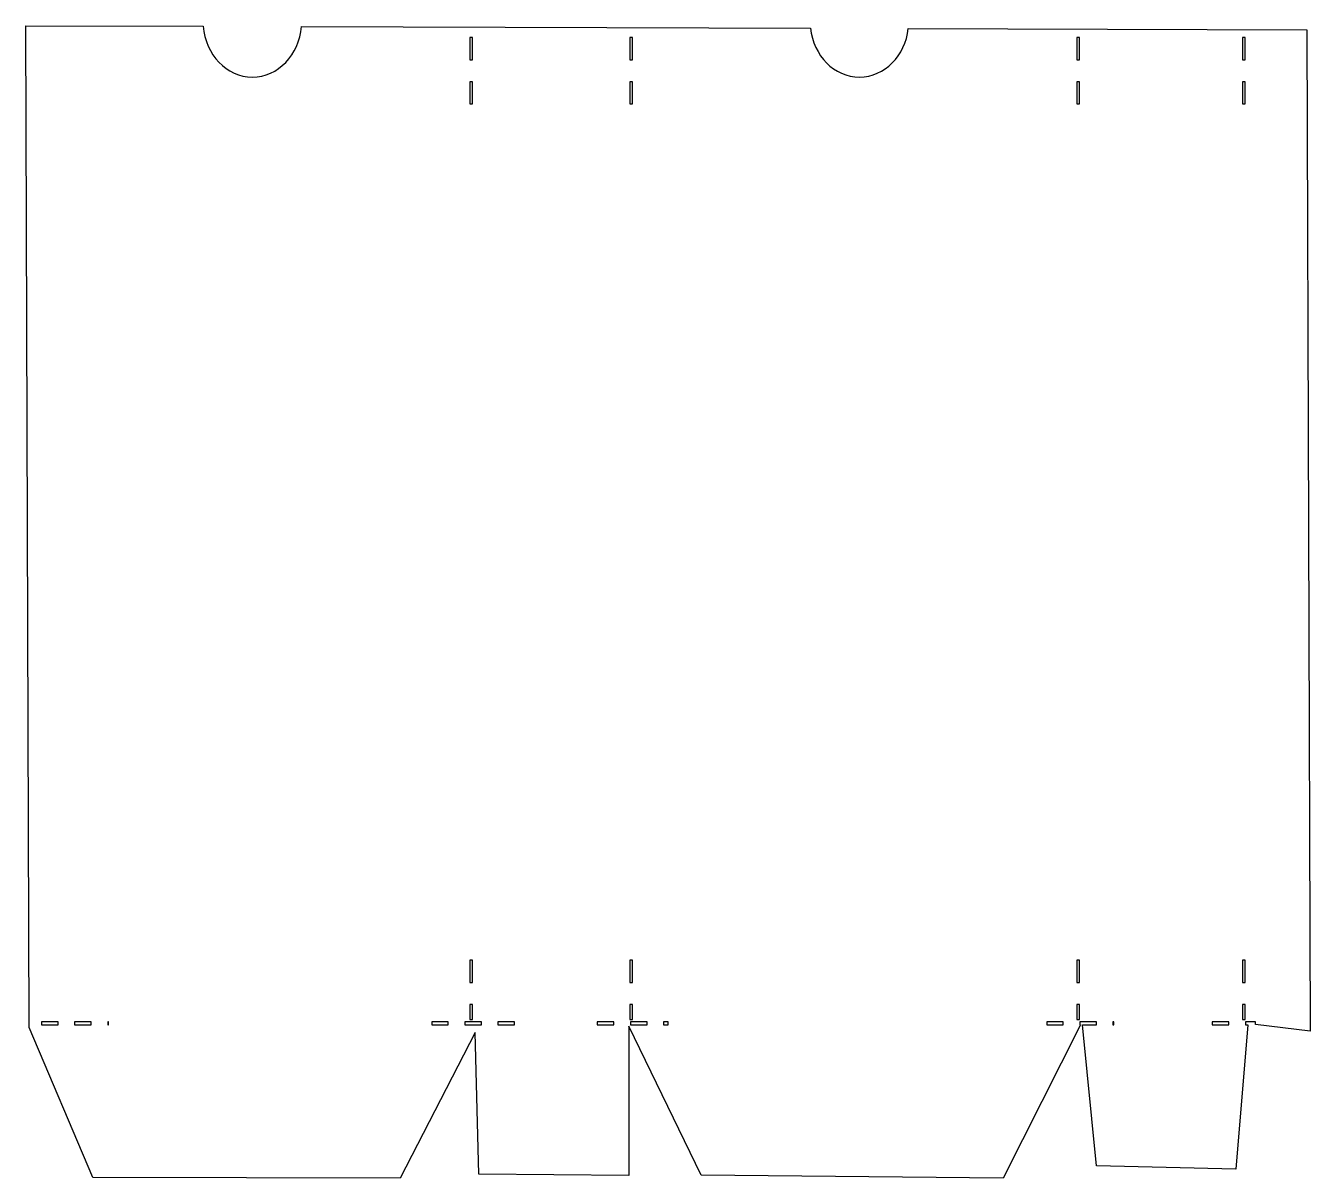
# Model space of a CAD drawing. Header units: centimetres. Extents: x -6.6 to 6.6, y -5.9 to 5.9.
import ezdxf

# ---------------------------------------------------------------- set-up
doc = ezdxf.new("R2010")
doc.units = ezdxf.units.CM
doc.header["$MEASUREMENT"] = 0
doc.layers.add('Layer 1', color=7, linetype='Continuous')

msp = doc.modelspace()

# ---------------------------------------------------------------- linework, layer by layer
at = {"layer": 'Layer 1', "color": 46, "lineweight": 30}
for points, knots in [([(-6.59987, 5.92017), (-6.59987, 5.92017), (-6.56443, -4.36904), (-6.56443, -4.36904), (-6.56443, -4.36904), (-6.56443, -4.36904), (-5.9105, -5.90994), (-5.9105, -5.90994), (-5.9105, -5.90994), (-5.9105, -5.90994), (-2.75161, -5.91969), (-2.75161, -5.91969), (-2.75161, -5.91969), (-2.75161, -5.91969), (-1.9816, -4.42221), (-1.9816, -4.42221), (-1.9816, -4.42221), (-1.9816, -4.42221), (-1.94261, -5.87805), (-1.94261, -5.87805), (-1.94261, -5.87805), (-1.94261, -5.87805), (-0.40171, -5.89046), (-0.40171, -5.89046), (-0.40171, -5.89046), (-0.40171, -5.89046), (-0.40171, -4.35753), (-0.40171, -4.35753), (-0.40171, -4.35753), (-0.40171, -4.35753), (0.34083, -5.88868), (0.34083, -5.88868), (0.34083, -5.88868), (0.34083, -5.88868), (3.44567, -5.91792), (3.44567, -5.91792), (3.44567, -5.91792), (3.44567, -5.91792), (4.2396, -4.34246), (4.2396, -4.34246), (4.2396, -4.34246), (4.2396, -4.34246), (4.23163, -4.34246), (4.23163, -4.34246), (4.23163, -4.34246), (4.23163, -4.34246), (4.23163, -4.31411), (4.23163, -4.31411), (4.23163, -4.31411), (4.23163, -4.31411), (4.25378, -4.31411), (4.25378, -4.31411), (4.25378, -4.31411), (4.25378, -4.31411), (4.25644, -4.30879), (4.25644, -4.30879), (4.25644, -4.30879), (4.25644, -4.30879), (4.25733, -4.31411), (4.25733, -4.31411), (4.25733, -4.31411), (4.25733, -4.31411), (4.40176, -4.31411), (4.40176, -4.31411), (4.40176, -4.31411), (4.40176, -4.31411), (4.40176, -4.34246), (4.40176, -4.34246), (4.40176, -4.34246), (4.40176, -4.34246), (4.25999, -4.34246), (4.25999, -4.34246), (4.25999, -4.34246), (4.25999, -4.34246), (4.40176, -5.79298), (4.40176, -5.79298), (4.40176, -5.79298), (4.40176, -5.79298), (5.83367, -5.82488), (5.83367, -5.82488), (5.83367, -5.82488), (5.83367, -5.82488), (5.95684, -4.34246), (5.95684, -4.34246), (5.95684, -4.34246), (5.95684, -4.34246), (5.93292, -4.34246), (5.93292, -4.34246), (5.93292, -4.34246), (5.93292, -4.34246), (5.93292, -4.31411), (5.93292, -4.31411), (5.93292, -4.31411), (5.93292, -4.31411), (6.03836, -4.31411), (6.03836, -4.31411), (6.03836, -4.31411), (6.03836, -4.31411), (6.03836, -4.33892), (6.03836, -4.33892), (6.03836, -4.33892), (6.03836, -4.33892), (6.60014, -4.40981), (6.60014, -4.40981), (6.60014, -4.40981), (6.60014, -4.40981), (6.56558, 5.8794), (6.56558, 5.8794), (6.56558, 5.8794), (6.56558, 5.8794), (2.46921, 5.89181), (2.46921, 5.89181), (2.46921, 5.89181), (2.43896, 5.61113), (2.22643, 5.39294), (1.96769, 5.39294), (1.96769, 5.39294), (1.70784, 5.39294), (1.49408, 5.61292), (1.46528, 5.89535), (1.46528, 5.89535), (1.46528, 5.89535), (-3.76705, 5.9113), (-3.76705, 5.9113), (-3.76705, 5.9113), (-3.78928, 5.62125), (-4.00564, 5.39294), (-4.27035, 5.39294), (-4.27035, 5.39294), (-4.53614, 5.39294), (-4.75381, 5.6231), (-4.77453, 5.91484), (-4.77453, 5.91484), (-4.77453, 5.91484), (-6.59986, 5.92016), (-6.59986, 5.92016), (-6.59986, 5.92016), (-6.59986, 5.92016), (-6.59987, 5.92017), (-6.59987, 5.92017)], [0, 0, 0, 0, 0.02777778, 0.02777778, 0.02777778, 0.02777778, 0.05555556, 0.05555556, 0.05555556, 0.05555556, 0.08333333, 0.08333333, 0.08333333, 0.08333333, 0.11111111, 0.11111111, 0.11111111, 0.11111111, 0.13888889, 0.13888889, 0.13888889, 0.13888889, 0.16666667, 0.16666667, 0.16666667, 0.16666667, 0.19444444, 0.19444444, 0.19444444, 0.19444444, 0.22222222, 0.22222222, 0.22222222, 0.22222222, 0.25, 0.25, 0.25, 0.25, 0.27777778, 0.27777778, 0.27777778, 0.27777778, 0.30555556, 0.30555556, 0.30555556, 0.30555556, 0.33333333, 0.33333333, 0.33333333, 0.33333333, 0.36111111, 0.36111111, 0.36111111, 0.36111111, 0.38888889, 0.38888889, 0.38888889, 0.38888889, 0.41666667, 0.41666667, 0.41666667, 0.41666667, 0.44444444, 0.44444444, 0.44444444, 0.44444444, 0.47222222, 0.47222222, 0.47222222, 0.47222222, 0.5, 0.5, 0.5, 0.5, 0.52777778, 0.52777778, 0.52777778, 0.52777778, 0.55555556, 0.55555556, 0.55555556, 0.55555556, 0.58333333, 0.58333333, 0.58333333, 0.58333333, 0.61111111, 0.61111111, 0.61111111, 0.61111111, 0.63888889, 0.63888889, 0.63888889, 0.63888889, 0.66666667, 0.66666667, 0.66666667, 0.66666667, 0.69444444, 0.69444444, 0.69444444, 0.69444444, 0.72222222, 0.72222222, 0.72222222, 0.72222222, 0.75, 0.75, 0.75, 0.75, 0.77777778, 0.77777778, 0.77777778, 0.77777778, 0.80555556, 0.80555556, 0.80555556, 0.80555556, 0.83333333, 0.83333333, 0.83333333, 0.83333333, 0.86111111, 0.86111111, 0.86111111, 0.86111111, 0.88888889, 0.88888889, 0.88888889, 0.88888889, 0.91666667, 0.91666667, 0.91666667, 0.91666667, 0.94444444, 0.94444444, 0.94444444, 0.94444444, 1, 1, 1, 1]), ([(-2.03654, 5.79789), (-2.03654, 5.79789), (-2.00819, 5.79789), (-2.00819, 5.79789), (-2.00819, 5.79789), (-2.00819, 5.79789), (-2.00819, 5.57105), (-2.00819, 5.57105), (-2.00819, 5.57105), (-2.00819, 5.57105), (-2.03654, 5.57105), (-2.03654, 5.57105), (-2.03654, 5.57105), (-2.03654, 5.57105), (-2.03654, 5.79789), (-2.03654, 5.79789)], [0, 0, 0, 0, 0.2, 0.2, 0.2, 0.2, 0.4, 0.4, 0.4, 0.4, 0.6, 0.6, 0.6, 0.6, 1, 1, 1, 1]), ([(-0.39197, 5.79789), (-0.39197, 5.79789), (-0.36362, 5.79789), (-0.36362, 5.79789), (-0.36362, 5.79789), (-0.36362, 5.79789), (-0.36362, 5.57105), (-0.36362, 5.57105), (-0.36362, 5.57105), (-0.36362, 5.57105), (-0.39197, 5.57105), (-0.39197, 5.57105), (-0.39197, 5.57105), (-0.39197, 5.57105), (-0.39197, 5.79789), (-0.39197, 5.79789)], [0, 0, 0, 0, 0.2, 0.2, 0.2, 0.2, 0.4, 0.4, 0.4, 0.4, 0.6, 0.6, 0.6, 0.6, 1, 1, 1, 1]), ([(4.2015, 5.79789), (4.2015, 5.79789), (4.22985, 5.79789), (4.22985, 5.79789), (4.22985, 5.79789), (4.22985, 5.79789), (4.22985, 5.57105), (4.22985, 5.57105), (4.22985, 5.57105), (4.22985, 5.57105), (4.2015, 5.57105), (4.2015, 5.57105), (4.2015, 5.57105), (4.2015, 5.57105), (4.2015, 5.79789), (4.2015, 5.79789)], [0, 0, 0, 0, 0.2, 0.2, 0.2, 0.2, 0.4, 0.4, 0.4, 0.4, 0.6, 0.6, 0.6, 0.6, 1, 1, 1, 1]), ([(5.90278, 5.79789), (5.90278, 5.79789), (5.93113, 5.79789), (5.93113, 5.79789), (5.93113, 5.79789), (5.93113, 5.79789), (5.93113, 5.57105), (5.93113, 5.57105), (5.93113, 5.57105), (5.93113, 5.57105), (5.90278, 5.57105), (5.90278, 5.57105), (5.90278, 5.57105), (5.90278, 5.57105), (5.90278, 5.79789), (5.90278, 5.79789)], [0, 0, 0, 0, 0.2, 0.2, 0.2, 0.2, 0.4, 0.4, 0.4, 0.4, 0.6, 0.6, 0.6, 0.6, 1, 1, 1, 1]), ([(-2.03654, 5.34421), (-2.03654, 5.34421), (-2.00819, 5.34421), (-2.00819, 5.34421), (-2.00819, 5.34421), (-2.00819, 5.34421), (-2.00819, 5.11737), (-2.00819, 5.11737), (-2.00819, 5.11737), (-2.00819, 5.11737), (-2.03654, 5.11737), (-2.03654, 5.11737), (-2.03654, 5.11737), (-2.03654, 5.11737), (-2.03654, 5.34421), (-2.03654, 5.34421)], [0, 0, 0, 0, 0.2, 0.2, 0.2, 0.2, 0.4, 0.4, 0.4, 0.4, 0.6, 0.6, 0.6, 0.6, 1, 1, 1, 1]), ([(-0.39197, 5.34421), (-0.39197, 5.34421), (-0.36362, 5.34421), (-0.36362, 5.34421), (-0.36362, 5.34421), (-0.36362, 5.34421), (-0.36362, 5.11737), (-0.36362, 5.11737), (-0.36362, 5.11737), (-0.36362, 5.11737), (-0.39197, 5.11737), (-0.39197, 5.11737), (-0.39197, 5.11737), (-0.39197, 5.11737), (-0.39197, 5.34421), (-0.39197, 5.34421)], [0, 0, 0, 0, 0.2, 0.2, 0.2, 0.2, 0.4, 0.4, 0.4, 0.4, 0.6, 0.6, 0.6, 0.6, 1, 1, 1, 1]), ([(4.2015, 5.34421), (4.2015, 5.34421), (4.22985, 5.34421), (4.22985, 5.34421), (4.22985, 5.34421), (4.22985, 5.34421), (4.22985, 5.11737), (4.22985, 5.11737), (4.22985, 5.11737), (4.22985, 5.11737), (4.2015, 5.11737), (4.2015, 5.11737), (4.2015, 5.11737), (4.2015, 5.11737), (4.2015, 5.34421), (4.2015, 5.34421)], [0, 0, 0, 0, 0.2, 0.2, 0.2, 0.2, 0.4, 0.4, 0.4, 0.4, 0.6, 0.6, 0.6, 0.6, 1, 1, 1, 1]), ([(5.90278, 5.34421), (5.90278, 5.34421), (5.93113, 5.34421), (5.93113, 5.34421), (5.93113, 5.34421), (5.93113, 5.34421), (5.93113, 5.11737), (5.93113, 5.11737), (5.93113, 5.11737), (5.93113, 5.11737), (5.90278, 5.11737), (5.90278, 5.11737), (5.90278, 5.11737), (5.90278, 5.11737), (5.90278, 5.34421), (5.90278, 5.34421)], [0, 0, 0, 0, 0.2, 0.2, 0.2, 0.2, 0.4, 0.4, 0.4, 0.4, 0.6, 0.6, 0.6, 0.6, 1, 1, 1, 1]), ([(-2.03654, -3.68056), (-2.03654, -3.68056), (-2.00819, -3.68056), (-2.00819, -3.68056), (-2.00819, -3.68056), (-2.00819, -3.68056), (-2.00819, -3.9074), (-2.00819, -3.9074), (-2.00819, -3.9074), (-2.00819, -3.9074), (-2.03654, -3.9074), (-2.03654, -3.9074), (-2.03654, -3.9074), (-2.03654, -3.9074), (-2.03654, -3.68056), (-2.03654, -3.68056)], [0, 0, 0, 0, 0.2, 0.2, 0.2, 0.2, 0.4, 0.4, 0.4, 0.4, 0.6, 0.6, 0.6, 0.6, 1, 1, 1, 1]), ([(-0.39197, -3.68056), (-0.39197, -3.68056), (-0.36362, -3.68056), (-0.36362, -3.68056), (-0.36362, -3.68056), (-0.36362, -3.68056), (-0.36362, -3.9074), (-0.36362, -3.9074), (-0.36362, -3.9074), (-0.36362, -3.9074), (-0.39197, -3.9074), (-0.39197, -3.9074), (-0.39197, -3.9074), (-0.39197, -3.9074), (-0.39197, -3.68056), (-0.39197, -3.68056)], [0, 0, 0, 0, 0.2, 0.2, 0.2, 0.2, 0.4, 0.4, 0.4, 0.4, 0.6, 0.6, 0.6, 0.6, 1, 1, 1, 1]), ([(4.2015, -3.68056), (4.2015, -3.68056), (4.22985, -3.68056), (4.22985, -3.68056), (4.22985, -3.68056), (4.22985, -3.68056), (4.22985, -3.9074), (4.22985, -3.9074), (4.22985, -3.9074), (4.22985, -3.9074), (4.2015, -3.9074), (4.2015, -3.9074), (4.2015, -3.9074), (4.2015, -3.9074), (4.2015, -3.68056), (4.2015, -3.68056)], [0, 0, 0, 0, 0.2, 0.2, 0.2, 0.2, 0.4, 0.4, 0.4, 0.4, 0.6, 0.6, 0.6, 0.6, 1, 1, 1, 1]), ([(5.90278, -3.68056), (5.90278, -3.68056), (5.93113, -3.68056), (5.93113, -3.68056), (5.93113, -3.68056), (5.93113, -3.68056), (5.93113, -3.9074), (5.93113, -3.9074), (5.93113, -3.9074), (5.93113, -3.9074), (5.90278, -3.9074), (5.90278, -3.9074), (5.90278, -3.9074), (5.90278, -3.9074), (5.90278, -3.68056), (5.90278, -3.68056)], [0, 0, 0, 0, 0.2, 0.2, 0.2, 0.2, 0.4, 0.4, 0.4, 0.4, 0.6, 0.6, 0.6, 0.6, 1, 1, 1, 1]), ([(-2.03654, -4.13423), (-2.03654, -4.13423), (-2.00819, -4.13423), (-2.00819, -4.13423), (-2.00819, -4.13423), (-2.00819, -4.13423), (-2.00819, -4.28752), (-2.00819, -4.28752), (-2.00819, -4.28752), (-2.00819, -4.28752), (-2.03654, -4.28752), (-2.03654, -4.28752), (-2.03654, -4.28752), (-2.03654, -4.28752), (-2.03654, -4.13423), (-2.03654, -4.13423)], [0, 0, 0, 0, 0.2, 0.2, 0.2, 0.2, 0.4, 0.4, 0.4, 0.4, 0.6, 0.6, 0.6, 0.6, 1, 1, 1, 1]), ([(-0.39197, -4.13423), (-0.39197, -4.13423), (-0.36362, -4.13423), (-0.36362, -4.13423), (-0.36362, -4.13423), (-0.36362, -4.13423), (-0.36362, -4.28752), (-0.36362, -4.28752), (-0.36362, -4.28752), (-0.36362, -4.28752), (-0.39197, -4.28752), (-0.39197, -4.28752), (-0.39197, -4.28752), (-0.39197, -4.28752), (-0.39197, -4.13423), (-0.39197, -4.13423)], [0, 0, 0, 0, 0.2, 0.2, 0.2, 0.2, 0.4, 0.4, 0.4, 0.4, 0.6, 0.6, 0.6, 0.6, 1, 1, 1, 1]), ([(4.2015, -4.13423), (4.2015, -4.13423), (4.22985, -4.13423), (4.22985, -4.13423), (4.22985, -4.13423), (4.22985, -4.13423), (4.22985, -4.28752), (4.22985, -4.28752), (4.22985, -4.28752), (4.22985, -4.28752), (4.2015, -4.28752), (4.2015, -4.28752), (4.2015, -4.28752), (4.2015, -4.28752), (4.2015, -4.13423), (4.2015, -4.13423)], [0, 0, 0, 0, 0.2, 0.2, 0.2, 0.2, 0.4, 0.4, 0.4, 0.4, 0.6, 0.6, 0.6, 0.6, 1, 1, 1, 1]), ([(5.90278, -4.13423), (5.90278, -4.13423), (5.93113, -4.13423), (5.93113, -4.13423), (5.93113, -4.13423), (5.93113, -4.13423), (5.93113, -4.28752), (5.93113, -4.28752), (5.93113, -4.28752), (5.93113, -4.28752), (5.90278, -4.28752), (5.90278, -4.28752), (5.90278, -4.28752), (5.90278, -4.28752), (5.90278, -4.13423), (5.90278, -4.13423)], [0, 0, 0, 0, 0.2, 0.2, 0.2, 0.2, 0.4, 0.4, 0.4, 0.4, 0.6, 0.6, 0.6, 0.6, 1, 1, 1, 1]), ([(-6.43772, -4.31411), (-6.43772, -4.31411), (-6.26759, -4.31411), (-6.26759, -4.31411), (-6.26759, -4.31411), (-6.26759, -4.31411), (-6.26759, -4.34246), (-6.26759, -4.34246), (-6.26759, -4.34246), (-6.26759, -4.34246), (-6.43772, -4.34246), (-6.43772, -4.34246), (-6.43772, -4.34246), (-6.43772, -4.34246), (-6.43772, -4.31411), (-6.43772, -4.31411)], [0, 0, 0, 0, 0.2, 0.2, 0.2, 0.2, 0.4, 0.4, 0.4, 0.4, 0.6, 0.6, 0.6, 0.6, 1, 1, 1, 1]), ([(-6.09746, -4.31411), (-6.09746, -4.31411), (-5.92733, -4.31411), (-5.92733, -4.31411), (-5.92733, -4.31411), (-5.92733, -4.31411), (-5.92733, -4.34246), (-5.92733, -4.34246), (-5.92733, -4.34246), (-5.92733, -4.34246), (-6.09746, -4.34246), (-6.09746, -4.34246), (-6.09746, -4.34246), (-6.09746, -4.34246), (-6.09746, -4.31411), (-6.09746, -4.31411)], [0, 0, 0, 0, 0.2, 0.2, 0.2, 0.2, 0.4, 0.4, 0.4, 0.4, 0.6, 0.6, 0.6, 0.6, 1, 1, 1, 1]), ([(-5.75721, -4.31411), (-5.75721, -4.31411), (-5.74924, -4.31411), (-5.74924, -4.31411), (-5.74924, -4.31411), (-5.74924, -4.31411), (-5.74924, -4.34246), (-5.74924, -4.34246), (-5.74924, -4.34246), (-5.74924, -4.34246), (-5.75721, -4.34246), (-5.75721, -4.34246), (-5.75721, -4.34246), (-5.75721, -4.34246), (-5.75721, -4.31411), (-5.75721, -4.31411)], [0, 0, 0, 0, 0.2, 0.2, 0.2, 0.2, 0.4, 0.4, 0.4, 0.4, 0.6, 0.6, 0.6, 0.6, 1, 1, 1, 1]), ([(-2.4273, -4.31411), (-2.4273, -4.31411), (-2.25717, -4.31411), (-2.25717, -4.31411), (-2.25717, -4.31411), (-2.25717, -4.31411), (-2.25717, -4.34246), (-2.25717, -4.34246), (-2.25717, -4.34246), (-2.25717, -4.34246), (-2.4273, -4.34246), (-2.4273, -4.34246), (-2.4273, -4.34246), (-2.4273, -4.34246), (-2.4273, -4.31411), (-2.4273, -4.31411)], [0, 0, 0, 0, 0.2, 0.2, 0.2, 0.2, 0.4, 0.4, 0.4, 0.4, 0.6, 0.6, 0.6, 0.6, 1, 1, 1, 1]), ([(-2.08705, -4.31411), (-2.08705, -4.31411), (-1.91692, -4.31411), (-1.91692, -4.31411), (-1.91692, -4.31411), (-1.91692, -4.31411), (-1.91692, -4.34246), (-1.91692, -4.34246), (-1.91692, -4.34246), (-1.91692, -4.34246), (-2.08705, -4.34246), (-2.08705, -4.34246), (-2.08705, -4.34246), (-2.08705, -4.34246), (-2.08705, -4.31411), (-2.08705, -4.31411)], [0, 0, 0, 0, 0.2, 0.2, 0.2, 0.2, 0.4, 0.4, 0.4, 0.4, 0.6, 0.6, 0.6, 0.6, 1, 1, 1, 1]), ([(-1.74679, -4.31411), (-1.74679, -4.31411), (-1.57666, -4.31411), (-1.57666, -4.31411), (-1.57666, -4.31411), (-1.57666, -4.31411), (-1.57666, -4.34246), (-1.57666, -4.34246), (-1.57666, -4.34246), (-1.57666, -4.34246), (-1.74679, -4.34246), (-1.74679, -4.34246), (-1.74679, -4.34246), (-1.74679, -4.34246), (-1.74679, -4.31411), (-1.74679, -4.31411)], [0, 0, 0, 0, 0.2, 0.2, 0.2, 0.2, 0.4, 0.4, 0.4, 0.4, 0.6, 0.6, 0.6, 0.6, 1, 1, 1, 1]), ([(-0.72602, -4.31411), (-0.72602, -4.31411), (-0.55589, -4.31411), (-0.55589, -4.31411), (-0.55589, -4.31411), (-0.55589, -4.31411), (-0.55589, -4.34246), (-0.55589, -4.34246), (-0.55589, -4.34246), (-0.55589, -4.34246), (-0.72602, -4.34246), (-0.72602, -4.34246), (-0.72602, -4.34246), (-0.72602, -4.34246), (-0.72602, -4.31411), (-0.72602, -4.31411)], [0, 0, 0, 0, 0.2, 0.2, 0.2, 0.2, 0.4, 0.4, 0.4, 0.4, 0.6, 0.6, 0.6, 0.6, 1, 1, 1, 1]), ([(-0.38576, -4.31411), (-0.38576, -4.31411), (-0.21563, -4.31411), (-0.21563, -4.31411), (-0.21563, -4.31411), (-0.21563, -4.31411), (-0.21563, -4.34246), (-0.21563, -4.34246), (-0.21563, -4.34246), (-0.21563, -4.34246), (-0.38576, -4.34246), (-0.38576, -4.34246), (-0.38576, -4.34246), (-0.38576, -4.34246), (-0.38576, -4.31411), (-0.38576, -4.31411)], [0, 0, 0, 0, 0.2, 0.2, 0.2, 0.2, 0.4, 0.4, 0.4, 0.4, 0.6, 0.6, 0.6, 0.6, 1, 1, 1, 1]), ([(-0.04551, -4.31411), (-0.04551, -4.31411), (0.00322, -4.31411), (0.00322, -4.31411), (0.00322, -4.31411), (0.00322, -4.31411), (0.00322, -4.34246), (0.00322, -4.34246), (0.00322, -4.34246), (0.00322, -4.34246), (-0.04551, -4.34246), (-0.04551, -4.34246), (-0.04551, -4.34246), (-0.04551, -4.34246), (-0.04551, -4.31411), (-0.04551, -4.31411)], [0, 0, 0, 0, 0.2, 0.2, 0.2, 0.2, 0.4, 0.4, 0.4, 0.4, 0.6, 0.6, 0.6, 0.6, 1, 1, 1, 1]), ([(3.89137, -4.31411), (3.89137, -4.31411), (4.0615, -4.31411), (4.0615, -4.31411), (4.0615, -4.31411), (4.0615, -4.31411), (4.0615, -4.34246), (4.0615, -4.34246), (4.0615, -4.34246), (4.0615, -4.34246), (3.89137, -4.34246), (3.89137, -4.34246), (3.89137, -4.34246), (3.89137, -4.34246), (3.89137, -4.31411), (3.89137, -4.31411)], [0, 0, 0, 0, 0.2, 0.2, 0.2, 0.2, 0.4, 0.4, 0.4, 0.4, 0.6, 0.6, 0.6, 0.6, 1, 1, 1, 1]), ([(4.57188, -4.31411), (4.57188, -4.31411), (4.58074, -4.31411), (4.58074, -4.31411), (4.58074, -4.31411), (4.58074, -4.31411), (4.58074, -4.34246), (4.58074, -4.34246), (4.58074, -4.34246), (4.58074, -4.34246), (4.57188, -4.34246), (4.57188, -4.34246), (4.57188, -4.34246), (4.57188, -4.34246), (4.57188, -4.31411), (4.57188, -4.31411)], [0, 0, 0, 0, 0.2, 0.2, 0.2, 0.2, 0.4, 0.4, 0.4, 0.4, 0.6, 0.6, 0.6, 0.6, 1, 1, 1, 1]), ([(5.59265, -4.31411), (5.59265, -4.31411), (5.76278, -4.31411), (5.76278, -4.31411), (5.76278, -4.31411), (5.76278, -4.31411), (5.76278, -4.34246), (5.76278, -4.34246), (5.76278, -4.34246), (5.76278, -4.34246), (5.59265, -4.34246), (5.59265, -4.34246), (5.59265, -4.34246), (5.59265, -4.34246), (5.59265, -4.31411), (5.59265, -4.31411)], [0, 0, 0, 0, 0.2, 0.2, 0.2, 0.2, 0.4, 0.4, 0.4, 0.4, 0.6, 0.6, 0.6, 0.6, 1, 1, 1, 1])]:
    msp.add_open_spline(points, degree=3, knots=knots, dxfattribs=at)

doc.saveas('drawing.dxf')
